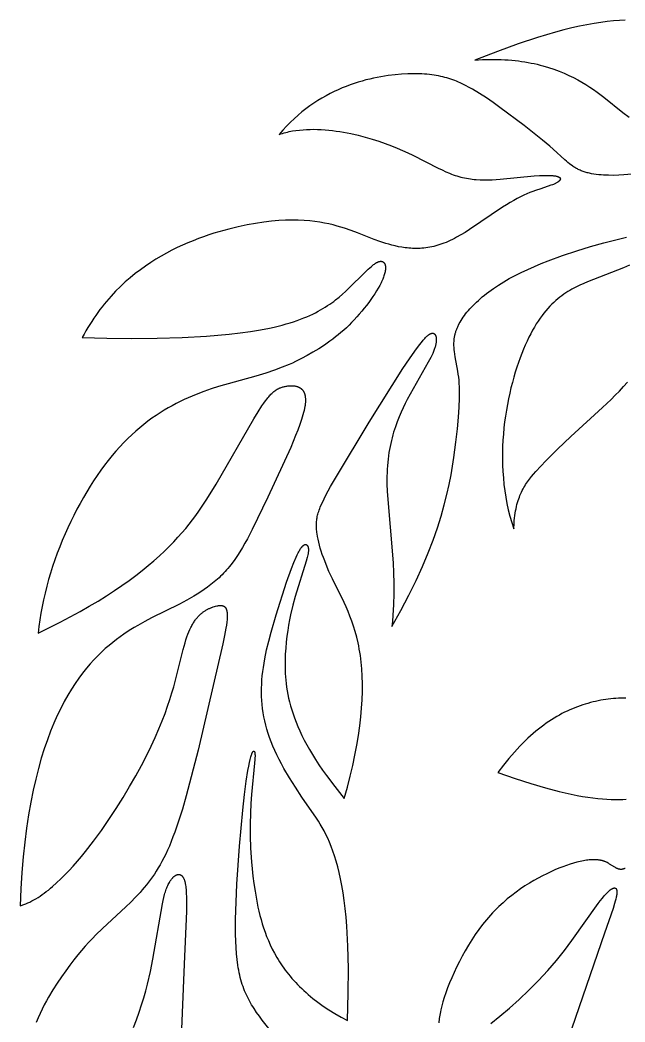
# Model space of a CAD drawing. Extents: x 187 to 350, y 154 to 228.
# Drawn here: x 187.49 to 209.45, y 190.96 to 227.38 of the extents above; entities that cross this region are included whole.
import ezdxf

# ---------------------------------------------------------------- set-up
doc = ezdxf.new("R2010")
doc.units = 0
doc.layers.get('0').update_dxf_attribs({"linetype": 'CONTINUOUS'})

msp = doc.modelspace()

# ---------------------------------------------------------------- linework, layer by layer
at = {"color": 7, "linetype": 'CONTINUOUS'}
for points in [[(209.461, 227.376), (209.255, 227.365), (209.039, 227.347), (208.814, 227.323), (208.578, 227.291), (208.332, 227.253), (208.075, 227.206), (207.807, 227.151), (207.527, 227.088), (207.235, 227.016), (206.931, 226.935), (206.283, 226.744), (205.582, 226.513), (204.823, 226.238), (204.003, 225.917), (204.288, 225.936), (204.564, 225.945), (204.832, 225.944), (204.963, 225.94), (205.091, 225.934), (205.218, 225.926), (205.343, 225.916), (205.465, 225.904), (205.586, 225.889), (205.704, 225.873), (205.821, 225.855), (205.935, 225.835), (206.048, 225.814), (206.158, 225.791), (206.267, 225.766), (206.374, 225.74), (206.478, 225.712), (206.682, 225.652), (206.877, 225.587), (207.065, 225.518), (207.246, 225.444), (207.419, 225.366), (207.584, 225.286), (207.743, 225.202), (207.894, 225.116), (208.039, 225.028), (208.179, 224.938), (208.313, 224.847), (208.442, 224.754), (208.69, 224.567), (209.378, 224.014), (209.603, 223.841)], [(210.167, 221.805), (209.411, 221.747), (209.229, 221.737), (209.045, 221.731), (208.861, 221.732), (208.77, 221.735), (208.679, 221.74), (208.59, 221.746), (208.501, 221.755), (208.414, 221.765), (208.329, 221.777), (208.245, 221.792), (208.164, 221.809), (208.124, 221.818), (208.084, 221.828), (208.046, 221.839), (208.008, 221.85), (207.97, 221.862), (207.934, 221.874), (207.898, 221.887), (207.862, 221.901), (207.828, 221.915), (207.794, 221.93), (207.762, 221.946), (207.729, 221.962), (207.698, 221.979), (207.667, 221.996), (207.636, 222.014), (207.607, 222.033), (207.577, 222.052), (207.548, 222.071), (207.492, 222.112), (207.437, 222.154), (207.383, 222.198), (207.33, 222.243), (207.278, 222.289), (206.846, 222.688), (206.725, 222.792), (206.458, 223.012), (205.79, 223.538), (204.915, 224.203), (204.672, 224.376), (204.425, 224.544), (204.174, 224.706), (203.921, 224.858), (203.795, 224.929), (203.667, 224.997), (203.539, 225.06), (203.473, 225.091), (203.407, 225.12), (203.341, 225.148), (203.273, 225.175), (203.204, 225.201), (203.134, 225.226), (203.063, 225.249), (202.991, 225.271), (202.917, 225.292), (202.842, 225.311), (202.765, 225.329), (202.686, 225.346), (202.605, 225.361), (202.523, 225.375), (202.438, 225.387), (202.352, 225.397), (202.263, 225.406), (202.171, 225.413), (202.077, 225.419), (201.981, 225.423), (201.882, 225.425), (201.78, 225.425), (201.567, 225.42), (201.342, 225.407), (201.105, 225.386), (200.855, 225.356), (200.726, 225.337), (200.595, 225.315), (200.462, 225.29), (200.326, 225.262), (200.188, 225.231), (200.049, 225.197), (199.908, 225.158), (199.766, 225.116), (199.623, 225.07), (199.478, 225.02), (199.333, 224.965), (199.187, 224.906), (199.041, 224.843), (198.894, 224.774), (198.747, 224.701), (198.6, 224.622), (198.453, 224.539), (198.306, 224.449), (198.16, 224.354), (198.015, 224.254), (197.87, 224.147), (197.727, 224.034), (197.585, 223.915), (197.444, 223.79), (197.305, 223.658), (197.167, 223.519), (197.032, 223.373), (196.898, 223.22), (196.957, 223.24), (197.016, 223.258), (197.075, 223.275), (197.136, 223.291), (197.197, 223.306), (197.258, 223.32), (197.32, 223.332), (197.382, 223.344), (197.508, 223.364), (197.636, 223.379), (197.766, 223.391), (197.896, 223.399), (198.028, 223.403), (198.161, 223.404), (198.295, 223.401), (198.429, 223.395), (198.563, 223.386), (198.698, 223.374), (198.833, 223.359), (198.968, 223.341), (199.103, 223.321), (199.237, 223.298), (199.504, 223.246), (199.767, 223.186), (200.024, 223.119), (200.275, 223.046), (200.518, 222.969), (200.751, 222.888), (200.973, 222.805), (201.184, 222.721), (201.382, 222.635), (201.571, 222.55), (201.75, 222.465), (202.675, 221.993), (202.813, 221.926), (202.949, 221.863), (203.083, 221.806), (203.151, 221.779), (203.218, 221.754), (203.285, 221.73), (203.353, 221.708), (203.421, 221.688), (203.49, 221.669), (203.559, 221.652), (203.629, 221.637), (203.699, 221.624), (203.77, 221.612), (203.841, 221.602), (203.912, 221.593), (203.984, 221.586), (204.056, 221.58), (204.201, 221.572), (204.345, 221.568), (204.49, 221.569), (204.634, 221.573), (204.777, 221.58), (204.919, 221.589), (206.158, 221.709), (206.352, 221.722), (206.525, 221.728), (206.604, 221.729), (206.678, 221.729), (206.745, 221.727), (206.808, 221.724), (206.837, 221.721), (206.864, 221.719), (206.89, 221.715), (206.915, 221.712), (206.938, 221.708), (206.96, 221.704), (206.971, 221.701), (206.98, 221.699), (206.99, 221.697), (206.999, 221.694), (207.008, 221.691), (207.017, 221.688), (207.025, 221.685), (207.032, 221.682), (207.04, 221.679), (207.047, 221.676), (207.053, 221.673), (207.056, 221.671), (207.06, 221.669), (207.062, 221.668), (207.065, 221.666), (207.068, 221.664), (207.071, 221.662), (207.073, 221.66), (207.076, 221.659), (207.078, 221.657), (207.081, 221.655), (207.083, 221.653), (207.085, 221.651), (207.087, 221.649), (207.089, 221.647), (207.091, 221.645), (207.093, 221.643), (207.094, 221.641), (207.096, 221.639), (207.097, 221.637), (207.099, 221.635), (207.1, 221.634), (207.1, 221.633), (207.101, 221.632), (207.101, 221.631), (207.102, 221.63), (207.102, 221.629), (207.103, 221.627), (207.104, 221.626), (207.104, 221.625), (207.104, 221.624), (207.105, 221.623), (207.105, 221.622), (207.106, 221.621), (207.106, 221.62), (207.106, 221.619), (207.107, 221.618), (207.107, 221.616), (207.107, 221.615), (207.108, 221.614), (207.108, 221.613), (207.108, 221.612), (207.108, 221.611), (207.108, 221.61), (207.108, 221.609), (207.109, 221.607), (207.109, 221.606), (207.109, 221.605), (207.109, 221.604), (207.109, 221.603), (207.109, 221.602), (207.109, 221.6), (207.109, 221.599), (207.109, 221.598), (207.109, 221.597), (207.108, 221.596), (207.108, 221.595), (207.108, 221.593), (207.108, 221.592), (207.108, 221.591), (207.108, 221.59), (207.107, 221.587), (207.106, 221.585), (207.106, 221.582), (207.105, 221.58), (207.104, 221.578), (207.103, 221.575), (207.102, 221.573), (207.101, 221.57), (207.1, 221.568), (207.098, 221.565), (207.097, 221.562), (207.095, 221.56), (207.094, 221.557), (207.092, 221.555), (207.09, 221.552), (207.088, 221.55), (207.086, 221.547), (207.084, 221.544), (207.082, 221.542), (207.08, 221.539), (207.075, 221.534), (207.07, 221.529), (207.065, 221.523), (207.059, 221.518), (207.053, 221.513), (207.046, 221.507), (207.039, 221.502), (207.032, 221.496), (207.025, 221.491), (207.017, 221.485), (207.008, 221.48), (206.991, 221.469), (206.972, 221.458), (206.951, 221.446), (206.929, 221.435), (206.906, 221.424), (206.882, 221.413), (206.855, 221.402), (206.828, 221.391), (206.769, 221.369), (206.395, 221.246), (206.21, 221.181), (206.11, 221.144), (206.005, 221.102), (205.896, 221.056), (205.782, 221.006), (205.664, 220.949), (205.542, 220.886), (205.415, 220.817), (205.284, 220.742), (205.149, 220.658), (205.01, 220.569), (203.81, 219.757), (203.654, 219.659), (203.499, 219.567), (203.343, 219.48), (203.266, 219.439), (203.189, 219.4), (203.112, 219.363), (203.035, 219.328), (202.959, 219.295), (202.883, 219.265), (202.808, 219.237), (202.733, 219.212), (202.659, 219.189), (202.585, 219.168), (202.511, 219.15), (202.439, 219.133), (202.366, 219.119), (202.294, 219.107), (202.223, 219.097), (202.153, 219.089), (202.083, 219.083), (202.013, 219.078), (201.944, 219.076), (201.876, 219.074), (201.808, 219.075), (201.741, 219.077), (201.675, 219.08), (201.61, 219.085), (201.545, 219.091), (201.48, 219.098), (201.417, 219.107), (201.354, 219.116), (201.231, 219.139), (201.11, 219.164), (200.993, 219.193), (200.879, 219.224), (200.768, 219.258), (200.661, 219.293), (200.556, 219.329), (200.352, 219.404), (199.737, 219.646), (199.513, 219.729), (199.27, 219.81), (199.139, 219.85), (199.003, 219.889), (198.858, 219.927), (198.706, 219.964), (198.545, 219.998), (198.376, 220.029), (198.196, 220.056), (198.006, 220.078), (197.805, 220.095), (197.593, 220.105), (197.368, 220.108), (197.131, 220.103), (196.881, 220.089), (196.616, 220.066), (196.337, 220.032), (196.043, 219.987), (195.733, 219.93), (195.407, 219.861), (195.065, 219.777), (194.708, 219.679), (194.526, 219.624), (194.34, 219.564), (194.153, 219.5), (193.964, 219.431), (193.773, 219.357), (193.581, 219.277), (193.388, 219.193), (193.195, 219.103), (193.001, 219.007), (192.808, 218.905), (192.615, 218.798), (192.424, 218.684), (192.233, 218.563), (192.044, 218.436), (191.857, 218.301), (191.672, 218.16), (191.49, 218.011), (191.31, 217.855), (191.134, 217.691), (190.961, 217.519), (190.793, 217.339), (190.71, 217.246), (190.628, 217.151), (190.548, 217.054), (190.468, 216.955), (190.39, 216.853), (190.313, 216.749), (190.238, 216.643), (190.164, 216.535), (190.091, 216.424), (190.02, 216.312), (189.95, 216.197), (189.882, 216.079), (189.815, 215.959), (189.75, 215.837), (190.641, 215.812), (191.554, 215.803), (192.471, 215.812), (193.377, 215.84), (194.255, 215.889), (195.088, 215.961), (195.482, 216.006), (195.859, 216.057), (196.216, 216.115), (196.552, 216.18), (196.711, 216.215), (196.865, 216.251), (197.013, 216.289), (197.155, 216.329), (197.292, 216.37), (197.424, 216.413), (197.551, 216.457), (197.673, 216.501), (197.79, 216.547), (197.903, 216.594), (198.011, 216.642), (198.115, 216.691), (198.214, 216.74), (198.31, 216.79), (198.402, 216.841), (198.49, 216.892), (198.574, 216.944), (198.655, 216.995), (198.733, 217.047), (198.808, 217.1), (198.88, 217.152), (198.948, 217.204), (199.078, 217.308), (199.198, 217.411), (199.31, 217.512), (200.135, 218.318), (200.195, 218.373), (200.251, 218.422), (200.304, 218.466), (200.33, 218.486), (200.355, 218.505), (200.379, 218.522), (200.402, 218.537), (200.414, 218.544), (200.425, 218.551), (200.436, 218.558), (200.447, 218.564), (200.458, 218.569), (200.468, 218.575), (200.479, 218.579), (200.489, 218.584), (200.499, 218.588), (200.51, 218.592), (200.519, 218.595), (200.529, 218.598), (200.534, 218.599), (200.539, 218.6), (200.544, 218.602), (200.548, 218.602), (200.553, 218.603), (200.558, 218.604), (200.562, 218.605), (200.567, 218.605), (200.571, 218.606), (200.576, 218.606), (200.58, 218.607), (200.585, 218.607), (200.589, 218.607), (200.593, 218.607), (200.598, 218.607), (200.602, 218.606), (200.606, 218.606), (200.61, 218.606), (200.615, 218.605), (200.619, 218.605), (200.623, 218.604), (200.627, 218.603), (200.631, 218.602), (200.634, 218.601), (200.638, 218.6), (200.642, 218.599), (200.646, 218.597), (200.65, 218.596), (200.653, 218.595), (200.657, 218.593), (200.66, 218.591), (200.664, 218.589), (200.667, 218.588), (200.671, 218.586), (200.674, 218.584), (200.677, 218.581), (200.681, 218.579), (200.684, 218.577), (200.687, 218.574), (200.69, 218.572), (200.693, 218.569), (200.696, 218.566), (200.699, 218.564), (200.702, 218.561), (200.704, 218.558), (200.707, 218.555), (200.71, 218.551), (200.712, 218.548), (200.715, 218.545), (200.717, 218.541), (200.72, 218.537), (200.722, 218.534), (200.725, 218.53), (200.727, 218.526), (200.729, 218.522), (200.731, 218.518), (200.733, 218.514), (200.735, 218.51), (200.737, 218.505), (200.739, 218.501), (200.74, 218.497), (200.742, 218.492), (200.744, 218.487), (200.745, 218.482), (200.747, 218.478), (200.748, 218.473), (200.751, 218.462), (200.753, 218.452), (200.755, 218.441), (200.757, 218.43), (200.758, 218.418), (200.76, 218.406), (200.76, 218.394), (200.761, 218.381), (200.761, 218.368), (200.761, 218.355), (200.761, 218.341), (200.76, 218.327), (200.759, 218.312), (200.757, 218.298), (200.755, 218.282), (200.753, 218.267), (200.751, 218.251), (200.748, 218.235), (200.745, 218.219), (200.737, 218.185), (200.728, 218.149), (200.717, 218.113), (200.705, 218.075), (200.691, 218.036), (200.675, 217.995), (200.658, 217.953), (200.639, 217.91), (200.619, 217.866), (200.597, 217.821), (200.548, 217.728), (200.494, 217.631), (200.434, 217.531), (200.37, 217.429), (200.301, 217.324), (200.227, 217.218), (200.15, 217.112), (200.069, 217.005), (199.985, 216.898), (199.898, 216.791), (199.809, 216.686), (199.718, 216.583), (199.625, 216.481), (199.53, 216.383), (199.435, 216.288), (199.339, 216.195), (199.241, 216.106), (199.143, 216.02), (199.044, 215.937), (198.945, 215.856), (198.844, 215.778), (198.743, 215.703), (198.641, 215.63), (198.539, 215.56), (198.334, 215.425), (198.127, 215.299), (197.918, 215.181), (197.708, 215.069), (197.491, 214.962), (197.377, 214.91), (197.259, 214.858), (197.007, 214.755), (196.726, 214.652), (196.412, 214.546), (196.057, 214.437), (194.698, 214.051), (194.433, 213.966), (194.161, 213.871), (193.882, 213.765), (193.74, 213.707), (193.598, 213.646), (193.453, 213.58), (193.308, 213.511), (193.163, 213.438), (193.016, 213.36), (192.869, 213.278), (192.721, 213.192), (192.574, 213.1), (192.426, 213.003), (192.278, 212.901), (192.13, 212.793), (191.983, 212.68), (191.836, 212.56), (191.689, 212.435), (191.544, 212.303), (191.399, 212.164), (191.256, 212.019), (191.113, 211.867), (190.972, 211.708), (190.832, 211.543), (190.694, 211.372), (190.558, 211.194), (190.424, 211.011), (190.291, 210.823), (190.162, 210.629), (190.034, 210.431), (189.909, 210.228), (189.787, 210.02), (189.668, 209.808), (189.552, 209.593), (189.439, 209.373), (189.33, 209.151), (189.224, 208.925), (189.122, 208.696), (189.024, 208.465), (188.93, 208.231), (188.84, 207.996), (188.754, 207.758), (188.673, 207.519), (188.597, 207.278), (188.525, 207.037), (188.458, 206.794), (188.397, 206.551), (188.341, 206.307), (188.29, 206.064), (188.245, 205.821), (188.206, 205.578), (188.172, 205.335), (188.145, 205.094), (188.942, 205.489), (189.667, 205.878), (190.003, 206.07), (190.323, 206.26), (190.627, 206.449), (190.916, 206.637), (191.189, 206.822), (191.449, 207.006), (191.694, 207.189), (191.926, 207.369), (192.146, 207.547), (192.353, 207.724), (192.548, 207.898), (192.733, 208.07), (192.906, 208.241), (193.07, 208.409), (193.224, 208.575), (193.369, 208.738), (193.506, 208.9), (193.635, 209.059), (193.756, 209.216), (193.871, 209.37), (193.979, 209.522), (194.081, 209.671), (194.271, 209.961), (194.605, 210.51), (195.981, 212.885), (196.135, 213.139), (196.274, 213.355), (196.339, 213.449), (196.401, 213.535), (196.46, 213.613), (196.489, 213.649), (196.518, 213.683), (196.546, 213.715), (196.574, 213.746), (196.601, 213.774), (196.628, 213.801), (196.655, 213.827), (196.682, 213.851), (196.709, 213.873), (196.735, 213.894), (196.761, 213.913), (196.788, 213.931), (196.801, 213.94), (196.814, 213.948), (196.827, 213.956), (196.841, 213.964), (196.854, 213.971), (196.867, 213.978), (196.881, 213.985), (196.894, 213.991), (196.907, 213.997), (196.921, 214.003), (196.934, 214.009), (196.948, 214.014), (196.976, 214.024), (197.003, 214.034), (197.032, 214.042), (197.06, 214.049), (197.089, 214.056), (197.119, 214.062), (197.149, 214.067), (197.18, 214.072), (197.211, 214.076), (197.243, 214.079), (197.276, 214.082), (197.308, 214.083), (197.341, 214.084), (197.357, 214.084), (197.374, 214.084), (197.39, 214.083), (197.406, 214.082), (197.423, 214.081), (197.439, 214.079), (197.455, 214.077), (197.471, 214.075), (197.487, 214.072), (197.503, 214.069), (197.518, 214.065), (197.534, 214.061), (197.549, 214.057), (197.564, 214.052), (197.579, 214.047), (197.594, 214.041), (197.601, 214.038), (197.608, 214.035), (197.615, 214.031), (197.622, 214.028), (197.629, 214.024), (197.636, 214.021), (197.643, 214.017), (197.65, 214.013), (197.656, 214.009), (197.663, 214.005), (197.67, 214), (197.676, 213.996), (197.683, 213.991), (197.689, 213.986), (197.695, 213.981), (197.701, 213.976), (197.707, 213.971), (197.713, 213.965), (197.719, 213.96), (197.725, 213.954), (197.73, 213.948), (197.736, 213.942), (197.741, 213.936), (197.747, 213.929), (197.752, 213.923), (197.757, 213.916), (197.762, 213.909), (197.767, 213.902), (197.772, 213.895), (197.776, 213.888), (197.781, 213.88), (197.785, 213.872), (197.79, 213.865), (197.794, 213.857), (197.798, 213.848), (197.802, 213.84), (197.806, 213.831), (197.809, 213.822), (197.813, 213.813), (197.816, 213.804), (197.819, 213.795), (197.823, 213.785), (197.826, 213.776), (197.828, 213.766), (197.831, 213.756), (197.834, 213.745), (197.836, 213.735), (197.838, 213.724), (197.842, 213.702), (197.846, 213.679), (197.848, 213.655), (197.851, 213.63), (197.852, 213.605), (197.853, 213.579), (197.853, 213.551), (197.852, 213.523), (197.851, 213.494), (197.849, 213.464), (197.846, 213.433), (197.842, 213.401), (197.838, 213.368), (197.832, 213.334), (197.819, 213.264), (197.803, 213.189), (197.784, 213.111), (197.762, 213.029), (197.737, 212.944), (197.709, 212.856), (197.647, 212.671), (197.575, 212.475), (197.495, 212.271), (197.316, 211.841), (196.484, 210.039), (195.921, 208.864), (195.743, 208.522), (195.654, 208.36), (195.565, 208.203), (195.474, 208.053), (195.382, 207.909), (195.287, 207.77), (195.191, 207.637), (195.141, 207.573), (195.091, 207.51), (195.04, 207.448), (194.988, 207.388), (194.935, 207.329), (194.881, 207.272), (194.827, 207.216), (194.771, 207.161), (194.715, 207.107), (194.658, 207.055), (194.541, 206.954), (194.422, 206.858), (194.301, 206.765), (194.177, 206.677), (194.052, 206.593), (193.926, 206.511), (193.798, 206.434), (193.54, 206.286), (193.282, 206.149), (192.267, 205.645), (192.017, 205.514), (191.765, 205.373), (191.638, 205.299), (191.511, 205.22), (191.382, 205.138), (191.253, 205.05), (191.122, 204.958), (190.99, 204.86), (190.856, 204.757), (190.721, 204.646), (190.585, 204.529), (190.448, 204.404), (190.311, 204.27), (190.174, 204.128), (190.036, 203.976), (189.899, 203.815), (189.762, 203.643), (189.626, 203.46), (189.491, 203.265), (189.357, 203.058), (189.225, 202.838), (189.095, 202.605), (188.967, 202.358), (188.841, 202.097), (188.718, 201.821), (188.597, 201.528), (188.481, 201.219), (188.368, 200.891), (188.259, 200.545), (188.156, 200.178), (188.058, 199.79), (187.965, 199.38), (187.879, 198.947), (187.8, 198.49), (187.727, 198.007), (187.662, 197.498), (187.606, 196.963), (187.558, 196.399), (187.519, 195.805), (187.489, 195.182), (187.524, 195.192), (187.56, 195.203), (187.595, 195.215), (187.631, 195.228), (187.667, 195.242), (187.703, 195.256), (187.775, 195.287), (187.848, 195.321), (187.921, 195.359), (187.994, 195.399), (188.068, 195.442), (188.142, 195.488), (188.217, 195.536), (188.291, 195.588), (188.366, 195.642), (188.441, 195.698), (188.516, 195.757), (188.591, 195.818), (188.667, 195.882), (188.818, 196.016), (188.969, 196.158), (189.12, 196.308), (189.271, 196.465), (189.422, 196.629), (189.571, 196.8), (189.72, 196.976), (189.868, 197.157), (190.159, 197.531), (190.442, 197.92), (190.717, 198.317), (190.981, 198.719), (191.232, 199.12), (191.469, 199.518), (191.691, 199.906), (191.895, 200.281), (192.08, 200.639), (192.246, 200.979), (192.396, 201.302), (192.53, 201.609), (192.65, 201.901), (192.756, 202.177), (192.849, 202.438), (192.932, 202.685), (193.005, 202.919), (193.069, 203.139), (193.409, 204.497), (193.48, 204.742), (193.515, 204.852), (193.551, 204.955), (193.586, 205.052), (193.622, 205.141), (193.658, 205.224), (193.694, 205.302), (193.713, 205.338), (193.731, 205.373), (193.75, 205.407), (193.769, 205.44), (193.788, 205.471), (193.807, 205.502), (193.827, 205.531), (193.846, 205.559), (193.866, 205.586), (193.886, 205.612), (193.906, 205.637), (193.927, 205.662), (193.948, 205.685), (193.969, 205.708), (193.99, 205.73), (194.011, 205.751), (194.033, 205.771), (194.055, 205.791), (194.077, 205.81), (194.099, 205.828), (194.121, 205.846), (194.143, 205.862), (194.166, 205.878), (194.188, 205.894), (194.211, 205.908), (194.234, 205.922), (194.256, 205.936), (194.279, 205.949), (194.302, 205.961), (194.324, 205.972), (194.347, 205.983), (194.37, 205.994), (194.392, 206.004), (194.415, 206.013), (194.437, 206.022), (194.459, 206.03), (194.482, 206.038), (194.503, 206.045), (194.547, 206.059), (194.59, 206.07), (194.631, 206.08), (194.652, 206.084), (194.672, 206.088), (194.692, 206.092), (194.712, 206.094), (194.731, 206.097), (194.74, 206.097), (194.75, 206.098), (194.759, 206.098), (194.768, 206.099), (194.777, 206.099), (194.786, 206.099), (194.795, 206.098), (194.803, 206.097), (194.812, 206.097), (194.82, 206.095), (194.829, 206.094), (194.833, 206.093), (194.837, 206.092), (194.841, 206.091), (194.845, 206.09), (194.849, 206.089), (194.853, 206.088), (194.856, 206.087), (194.86, 206.086), (194.864, 206.084), (194.868, 206.083), (194.872, 206.081), (194.875, 206.08), (194.879, 206.078), (194.883, 206.076), (194.886, 206.074), (194.89, 206.072), (194.893, 206.07), (194.897, 206.068), (194.9, 206.066), (194.903, 206.064), (194.907, 206.062), (194.91, 206.059), (194.913, 206.057), (194.916, 206.054), (194.919, 206.051), (194.923, 206.049), (194.926, 206.046), (194.929, 206.043), (194.932, 206.04), (194.934, 206.036), (194.937, 206.033), (194.94, 206.03), (194.943, 206.026), (194.946, 206.023), (194.948, 206.019), (194.951, 206.015), (194.954, 206.011), (194.956, 206.008), (194.959, 206.003), (194.961, 205.999), (194.963, 205.995), (194.966, 205.991), (194.968, 205.986), (194.97, 205.981), (194.972, 205.977), (194.974, 205.972), (194.978, 205.962), (194.982, 205.951), (194.986, 205.94), (194.989, 205.929), (194.992, 205.917), (194.995, 205.905), (194.998, 205.892), (195.001, 205.878), (195.003, 205.865), (195.005, 205.85), (195.006, 205.835), (195.008, 205.82), (195.009, 205.803), (195.01, 205.787), (195.011, 205.752), (195.011, 205.715), (195.01, 205.675), (195.008, 205.633), (195.005, 205.588), (194.995, 205.492), (194.98, 205.385), (194.962, 205.269), (194.914, 205.005), (194.85, 204.701), (193.951, 200.843), (193.524, 199.182), (193.384, 198.693), (193.246, 198.254), (193.111, 197.863), (193.043, 197.684), (192.977, 197.514), (192.91, 197.354), (192.843, 197.203), (192.777, 197.06), (192.71, 196.924), (192.642, 196.796), (192.575, 196.674), (192.506, 196.557), (192.437, 196.445), (192.367, 196.338), (192.297, 196.235), (192.225, 196.134), (192.152, 196.037), (192.077, 195.942), (192.002, 195.85), (191.924, 195.758), (191.845, 195.669), (191.681, 195.493), (191.509, 195.318), (191.327, 195.142), (190.485, 194.364), (190.243, 194.128), (190.117, 193.999), (189.988, 193.862), (189.856, 193.717), (189.721, 193.561), (189.582, 193.395), (189.44, 193.217), (189.295, 193.027), (189.147, 192.824), (188.996, 192.607), (188.841, 192.376), (188.684, 192.128), (188.526, 191.863), (188.448, 191.724), (188.37, 191.579), (188.294, 191.428), (188.219, 191.273), (188.145, 191.111), (188.074, 190.943)], [(197.019, 190.104), (196.286, 191.03), (196.18, 191.171), (196.08, 191.31), (195.986, 191.448), (195.941, 191.518), (195.898, 191.587), (195.857, 191.657), (195.817, 191.728), (195.779, 191.799), (195.743, 191.871), (195.709, 191.944), (195.676, 192.018), (195.644, 192.093), (195.614, 192.17), (195.586, 192.247), (195.559, 192.327), (195.534, 192.407), (195.51, 192.49), (195.488, 192.575), (195.467, 192.661), (195.447, 192.75), (195.429, 192.84), (195.413, 192.934), (195.397, 193.029), (195.371, 193.229), (195.349, 193.44), (195.333, 193.663), (195.322, 193.899), (195.315, 194.15), (195.315, 194.7), (195.332, 195.313), (195.363, 195.974), (195.457, 197.352), (195.579, 198.656), (195.643, 199.227), (195.706, 199.713), (195.766, 200.099), (195.794, 200.256), (195.821, 200.39), (195.847, 200.502), (195.86, 200.551), (195.872, 200.595), (195.883, 200.634), (195.895, 200.669), (195.906, 200.699), (195.911, 200.713), (195.916, 200.726), (195.921, 200.737), (195.926, 200.748), (195.931, 200.758), (195.933, 200.762), (195.936, 200.766), (195.938, 200.77), (195.94, 200.774), (195.943, 200.778), (195.945, 200.781), (195.947, 200.784), (195.949, 200.787), (195.952, 200.79), (195.953, 200.791), (195.954, 200.792), (195.955, 200.793), (195.956, 200.794), (195.957, 200.795), (195.958, 200.796), (195.959, 200.797), (195.96, 200.798), (195.961, 200.799), (195.962, 200.8), (195.963, 200.8), (195.964, 200.801), (195.965, 200.802), (195.966, 200.802), (195.967, 200.803), (195.968, 200.803), (195.969, 200.804), (195.97, 200.804), (195.971, 200.805), (195.972, 200.805), (195.973, 200.805), (195.973, 200.805), (195.974, 200.805), (195.975, 200.806), (195.976, 200.806), (195.977, 200.806), (195.978, 200.806), (195.979, 200.806), (195.98, 200.805), (195.981, 200.805), (195.981, 200.805), (195.982, 200.805), (195.983, 200.805), (195.984, 200.804), (195.985, 200.804), (195.985, 200.803), (195.986, 200.803), (195.987, 200.802), (195.988, 200.802), (195.989, 200.801), (195.989, 200.801), (195.99, 200.8), (195.991, 200.799), (195.992, 200.799), (195.992, 200.798), (195.993, 200.797), (195.994, 200.796), (195.994, 200.795), (195.995, 200.794), (195.996, 200.793), (195.996, 200.792), (195.997, 200.791), (195.998, 200.79), (195.998, 200.789), (195.999, 200.788), (196, 200.787), (196.001, 200.784), (196.002, 200.781), (196.003, 200.779), (196.005, 200.776), (196.006, 200.773), (196.007, 200.77), (196.008, 200.766), (196.009, 200.763), (196.01, 200.759), (196.011, 200.752), (196.013, 200.744), (196.015, 200.735), (196.016, 200.727), (196.017, 200.717), (196.018, 200.708), (196.019, 200.698), (196.02, 200.688), (196.021, 200.666), (196.022, 200.643), (196.022, 200.618), (196.02, 200.564), (196.016, 200.504), (196.004, 200.364), (195.891, 199.226), (195.869, 198.902), (195.852, 198.544), (195.842, 198.153), (195.844, 197.729), (195.86, 197.272), (195.893, 196.783), (195.917, 196.527), (195.946, 196.263), (195.981, 195.991), (196.023, 195.712), (196.071, 195.425), (196.129, 195.132), (196.162, 194.983), (196.199, 194.833), (196.239, 194.682), (196.283, 194.53), (196.331, 194.378), (196.384, 194.225), (196.442, 194.071), (196.505, 193.917), (196.573, 193.763), (196.648, 193.609), (196.729, 193.456), (196.816, 193.302), (196.863, 193.226), (196.911, 193.149), (196.961, 193.073), (197.013, 192.997), (197.066, 192.921), (197.122, 192.845), (197.179, 192.77), (197.239, 192.695), (197.301, 192.62), (197.364, 192.545), (197.43, 192.471), (197.498, 192.397), (197.569, 192.323), (197.641, 192.249), (197.716, 192.177), (197.793, 192.104), (197.873, 192.032), (197.955, 191.96), (198.039, 191.889), (198.126, 191.818), (198.308, 191.678), (198.5, 191.54), (198.704, 191.404), (198.918, 191.271), (199.144, 191.14), (199.381, 191.012), (199.409, 192.009), (199.412, 192.909), (199.393, 193.717), (199.353, 194.44), (199.326, 194.771), (199.294, 195.084), (199.259, 195.378), (199.219, 195.655), (199.176, 195.915), (199.129, 196.16), (199.079, 196.389), (199.027, 196.604), (198.971, 196.806), (198.913, 196.995), (198.853, 197.173), (198.791, 197.339), (198.727, 197.495), (198.662, 197.641), (198.595, 197.779), (198.527, 197.909), (198.459, 198.031), (198.39, 198.148), (198.321, 198.259), (198.252, 198.365), (197.723, 199.129), (197.487, 199.489), (197.27, 199.837), (197.073, 200.176), (196.983, 200.342), (196.897, 200.506), (196.817, 200.667), (196.742, 200.827), (196.673, 200.985), (196.609, 201.141), (196.551, 201.296), (196.498, 201.449), (196.45, 201.601), (196.409, 201.752), (196.372, 201.902), (196.341, 202.051), (196.315, 202.2), (196.294, 202.348), (196.277, 202.496), (196.266, 202.644), (196.259, 202.792), (196.256, 202.94), (196.258, 203.089), (196.263, 203.239), (196.273, 203.39), (196.287, 203.541), (196.305, 203.695), (196.326, 203.849), (196.351, 204.005), (196.379, 204.163), (196.444, 204.481), (196.519, 204.802), (196.602, 205.123), (196.786, 205.758), (197.17, 206.942), (197.35, 207.445), (197.435, 207.663), (197.516, 207.854), (197.554, 207.938), (197.592, 208.014), (197.61, 208.049), (197.628, 208.082), (197.645, 208.112), (197.662, 208.14), (197.679, 208.166), (197.695, 208.19), (197.703, 208.201), (197.711, 208.211), (197.719, 208.221), (197.727, 208.23), (197.734, 208.239), (197.742, 208.247), (197.749, 208.255), (197.756, 208.262), (197.764, 208.269), (197.771, 208.275), (197.778, 208.281), (197.781, 208.283), (197.785, 208.286), (197.788, 208.288), (197.791, 208.291), (197.795, 208.293), (197.798, 208.295), (197.801, 208.297), (197.804, 208.299), (197.808, 208.301), (197.811, 208.302), (197.814, 208.304), (197.817, 208.305), (197.82, 208.307), (197.823, 208.308), (197.826, 208.309), (197.829, 208.31), (197.832, 208.311), (197.835, 208.312), (197.838, 208.312), (197.841, 208.313), (197.844, 208.313), (197.847, 208.314), (197.85, 208.314), (197.852, 208.314), (197.854, 208.314), (197.855, 208.314), (197.857, 208.314), (197.858, 208.314), (197.859, 208.314), (197.861, 208.314), (197.862, 208.314), (197.863, 208.314), (197.865, 208.314), (197.866, 208.314), (197.867, 208.314), (197.868, 208.313), (197.87, 208.313), (197.871, 208.313), (197.872, 208.313), (197.874, 208.312), (197.875, 208.312), (197.876, 208.312), (197.877, 208.311), (197.878, 208.311), (197.88, 208.31), (197.881, 208.31), (197.882, 208.309), (197.883, 208.309), (197.884, 208.309), (197.886, 208.308), (197.887, 208.307), (197.888, 208.307), (197.889, 208.306), (197.89, 208.306), (197.893, 208.304), (197.895, 208.303), (197.897, 208.302), (197.899, 208.3), (197.901, 208.298), (197.903, 208.297), (197.905, 208.295), (197.907, 208.293), (197.909, 208.291), (197.911, 208.289), (197.913, 208.287), (197.915, 208.285), (197.917, 208.283), (197.919, 208.28), (197.921, 208.278), (197.922, 208.275), (197.924, 208.273), (197.926, 208.27), (197.927, 208.268), (197.929, 208.265), (197.93, 208.262), (197.932, 208.259), (197.934, 208.256), (197.935, 208.253), (197.936, 208.25), (197.939, 208.244), (197.942, 208.237), (197.944, 208.231), (197.946, 208.224), (197.948, 208.216), (197.95, 208.209), (197.952, 208.201), (197.954, 208.193), (197.955, 208.185), (197.957, 208.177), (197.958, 208.169), (197.959, 208.16), (197.96, 208.151), (197.96, 208.142), (197.961, 208.133), (197.961, 208.124), (197.962, 208.115), (197.961, 208.095), (197.961, 208.076), (197.959, 208.055), (197.957, 208.034), (197.954, 208.013), (197.951, 207.99), (197.947, 207.967), (197.942, 207.943), (197.931, 207.892), (197.917, 207.837), (197.882, 207.713), (197.48, 206.429), (197.394, 206.108), (197.313, 205.758), (197.275, 205.573), (197.24, 205.382), (197.208, 205.184), (197.179, 204.979), (197.155, 204.769), (197.136, 204.552), (197.122, 204.33), (197.114, 204.103), (197.112, 203.87), (197.115, 203.751), (197.119, 203.63), (197.127, 203.508), (197.137, 203.384), (197.15, 203.257), (197.167, 203.129), (197.187, 202.998), (197.212, 202.865), (197.24, 202.729), (197.273, 202.591), (197.311, 202.45), (197.353, 202.306), (197.401, 202.159), (197.454, 202.009), (197.513, 201.856), (197.578, 201.699), (197.649, 201.539), (197.727, 201.375), (197.812, 201.208), (197.903, 201.036), (198.002, 200.861), (198.108, 200.682), (198.222, 200.498), (198.344, 200.31), (198.474, 200.118), (198.613, 199.921), (198.918, 199.514), (199.259, 199.087), (199.374, 199.498), (199.476, 199.897), (199.568, 200.285), (199.648, 200.661), (199.717, 201.025), (199.775, 201.377), (199.824, 201.718), (199.862, 202.048), (199.891, 202.366), (199.91, 202.673), (199.92, 202.969), (199.922, 203.254), (199.915, 203.528), (199.9, 203.791), (199.877, 204.043), (199.863, 204.165), (199.847, 204.285), (199.829, 204.401), (199.809, 204.516), (199.788, 204.627), (199.765, 204.737), (199.715, 204.948), (199.659, 205.151), (199.599, 205.345), (199.536, 205.531), (199.469, 205.71), (199.399, 205.882), (199.327, 206.047), (199.255, 206.207), (198.83, 207.071), (198.708, 207.336), (198.6, 207.591), (198.551, 207.715), (198.506, 207.836), (198.464, 207.955), (198.427, 208.071), (198.392, 208.185), (198.362, 208.295), (198.335, 208.403), (198.312, 208.508), (198.292, 208.609), (198.277, 208.708), (198.27, 208.756), (198.265, 208.803), (198.26, 208.849), (198.256, 208.895), (198.254, 208.939), (198.252, 208.983), (198.252, 209.027), (198.252, 209.07), (198.254, 209.113), (198.257, 209.156), (198.262, 209.199), (198.268, 209.242), (198.275, 209.286), (198.283, 209.33), (198.294, 209.376), (198.306, 209.422), (198.319, 209.469), (198.335, 209.517), (198.352, 209.567), (198.371, 209.619), (198.392, 209.672), (198.415, 209.727), (198.466, 209.843), (198.527, 209.969), (198.597, 210.106), (198.766, 210.418), (198.977, 210.788), (200.164, 212.765), (201.394, 214.709), (201.629, 215.061), (201.827, 215.345), (201.992, 215.568), (202.063, 215.659), (202.128, 215.737), (202.158, 215.772), (202.186, 215.803), (202.213, 215.832), (202.239, 215.858), (202.263, 215.882), (202.286, 215.902), (202.297, 215.912), (202.308, 215.921), (202.319, 215.929), (202.329, 215.937), (202.339, 215.944), (202.348, 215.951), (202.358, 215.957), (202.367, 215.963), (202.376, 215.968), (202.385, 215.973), (202.389, 215.975), (202.393, 215.977), (202.398, 215.979), (202.402, 215.98), (202.406, 215.982), (202.41, 215.984), (202.414, 215.985), (202.418, 215.986), (202.422, 215.988), (202.426, 215.989), (202.429, 215.99), (202.433, 215.991), (202.437, 215.991), (202.441, 215.992), (202.444, 215.993), (202.448, 215.993), (202.451, 215.994), (202.455, 215.994), (202.458, 215.994), (202.462, 215.994), (202.465, 215.994), (202.469, 215.994), (202.472, 215.994), (202.475, 215.994), (202.478, 215.994), (202.482, 215.993), (202.485, 215.993), (202.488, 215.992), (202.491, 215.991), (202.494, 215.991), (202.497, 215.99), (202.5, 215.989), (202.503, 215.988), (202.506, 215.987), (202.509, 215.986), (202.512, 215.984), (202.515, 215.983), (202.518, 215.982), (202.52, 215.98), (202.523, 215.978), (202.526, 215.977), (202.528, 215.975), (202.531, 215.973), (202.533, 215.971), (202.536, 215.969), (202.538, 215.967), (202.541, 215.965), (202.543, 215.963), (202.545, 215.96), (202.548, 215.958), (202.55, 215.955), (202.552, 215.953), (202.554, 215.95), (202.556, 215.947), (202.558, 215.945), (202.561, 215.942), (202.562, 215.939), (202.564, 215.936), (202.566, 215.933), (202.568, 215.93), (202.57, 215.926), (202.572, 215.923), (202.574, 215.92), (202.575, 215.916), (202.577, 215.913), (202.578, 215.909), (202.581, 215.901), (202.584, 215.894), (202.587, 215.886), (202.589, 215.877), (202.592, 215.869), (202.594, 215.86), (202.596, 215.851), (202.597, 215.841), (202.599, 215.832), (202.6, 215.822), (202.601, 215.811), (202.602, 215.801), (202.603, 215.79), (202.603, 215.779), (202.603, 215.768), (202.603, 215.756), (202.603, 215.745), (202.602, 215.721), (202.6, 215.696), (202.597, 215.67), (202.594, 215.643), (202.589, 215.615), (202.584, 215.586), (202.577, 215.557), (202.57, 215.527), (202.561, 215.496), (202.552, 215.464), (202.541, 215.432), (202.53, 215.399), (202.517, 215.365), (202.503, 215.33), (202.473, 215.259), (202.439, 215.185), (202.401, 215.108), (202.315, 214.943), (201.552, 213.584), (201.476, 213.435), (201.4, 213.281), (201.326, 213.119), (201.253, 212.95), (201.184, 212.774), (201.117, 212.59), (201.086, 212.495), (201.055, 212.397), (201.026, 212.298), (200.999, 212.196), (200.973, 212.092), (200.948, 211.986), (200.925, 211.878), (200.904, 211.767), (200.885, 211.654), (200.868, 211.539), (200.853, 211.421), (200.84, 211.301), (200.829, 211.178), (200.821, 211.052), (200.815, 210.924), (200.812, 210.793), (200.811, 210.66), (200.813, 210.523), (200.823, 210.243), (201.033, 207.646), (201.05, 207.28), (201.059, 206.906), (201.059, 206.524), (201.048, 206.133), (201.025, 205.735), (201.008, 205.533), (200.987, 205.329), (201.314, 205.912), (201.608, 206.471), (201.87, 207.006), (202.103, 207.519), (202.308, 208.009), (202.488, 208.477), (202.644, 208.923), (202.779, 209.348), (202.894, 209.752), (202.991, 210.135), (203.073, 210.499), (203.141, 210.842), (203.197, 211.167), (203.244, 211.472), (203.315, 212.028), (203.369, 212.515), (203.408, 212.938), (203.434, 213.308), (203.447, 213.631), (203.449, 213.777), (203.448, 213.915), (203.444, 214.045), (203.438, 214.169), (203.429, 214.287), (203.417, 214.4), (203.403, 214.51), (203.387, 214.617), (203.292, 215.132), (203.276, 215.233), (203.262, 215.334), (203.257, 215.385), (203.253, 215.436), (203.249, 215.486), (203.247, 215.537), (203.247, 215.588), (203.247, 215.64), (203.25, 215.691), (203.254, 215.743), (203.259, 215.795), (203.267, 215.848), (203.271, 215.874), (203.277, 215.901), (203.282, 215.927), (203.288, 215.954), (203.295, 215.981), (203.302, 216.008), (203.31, 216.035), (203.318, 216.062), (203.327, 216.09), (203.336, 216.117), (203.347, 216.145), (203.357, 216.172), (203.369, 216.2), (203.381, 216.228), (203.394, 216.257), (203.407, 216.285), (203.436, 216.342), (203.468, 216.4), (203.503, 216.458), (203.54, 216.517), (203.58, 216.576), (203.623, 216.636), (203.669, 216.697), (203.717, 216.757), (203.768, 216.818), (203.822, 216.879), (203.879, 216.94), (203.938, 217.002), (204, 217.064), (204.065, 217.125), (204.133, 217.187), (204.203, 217.249), (204.276, 217.311), (204.352, 217.372), (204.43, 217.434), (204.511, 217.495), (204.681, 217.618), (204.862, 217.739), (205.053, 217.858), (205.255, 217.976), (205.467, 218.092), (205.69, 218.205), (205.924, 218.315), (206.165, 218.422), (206.414, 218.526), (206.668, 218.626), (207.186, 218.815), (207.704, 218.988), (208.21, 219.143), (208.688, 219.278), (209.127, 219.391), (209.512, 219.482)], [(209.626, 218.467), (209.405, 218.374), (208.101, 217.864), (207.958, 217.803), (207.814, 217.738), (207.669, 217.668), (207.597, 217.63), (207.524, 217.59), (207.451, 217.548), (207.378, 217.504), (207.306, 217.458), (207.233, 217.408), (207.16, 217.356), (207.087, 217.301), (207.015, 217.242), (206.943, 217.18), (206.87, 217.115), (206.799, 217.045), (206.727, 216.972), (206.656, 216.894), (206.585, 216.812), (206.514, 216.725), (206.444, 216.634), (206.374, 216.537), (206.305, 216.436), (206.236, 216.329), (206.168, 216.217), (206.101, 216.099), (206.034, 215.975), (205.968, 215.844), (205.902, 215.708), (205.837, 215.565), (205.773, 215.416), (205.71, 215.26), (205.649, 215.098), (205.588, 214.93), (205.53, 214.757), (205.473, 214.578), (205.419, 214.394), (205.366, 214.205), (205.317, 214.012), (205.27, 213.814), (205.226, 213.612), (205.186, 213.406), (205.149, 213.197), (205.116, 212.984), (205.086, 212.769), (205.061, 212.55), (205.041, 212.329), (205.025, 212.106), (205.013, 211.88), (205.007, 211.653), (205.007, 211.424), (205.011, 211.194), (205.022, 210.963), (205.039, 210.732), (205.061, 210.499), (205.091, 210.267), (205.127, 210.034), (205.169, 209.802), (205.219, 209.57), (205.277, 209.339), (205.342, 209.109), (205.415, 208.881), (205.427, 209.086), (205.436, 209.183), (205.446, 209.276), (205.457, 209.366), (205.47, 209.452), (205.484, 209.535), (205.5, 209.615), (205.517, 209.693), (205.535, 209.767), (205.554, 209.839), (205.575, 209.908), (205.597, 209.974), (205.62, 210.039), (205.644, 210.101), (205.669, 210.162), (205.696, 210.22), (205.724, 210.277), (205.753, 210.332), (205.783, 210.386), (205.814, 210.439), (205.846, 210.49), (205.879, 210.54), (205.913, 210.59), (205.948, 210.638), (205.984, 210.686), (206.059, 210.781), (206.138, 210.875), (206.221, 210.969), (206.395, 211.162), (206.584, 211.361), (207.004, 211.781), (207.486, 212.238), (208.639, 213.29), (208.95, 213.585), (209.103, 213.737), (209.255, 213.893), (209.403, 214.052), (209.547, 214.215)], [(209.485, 202.734), (209.396, 202.733), (209.306, 202.731), (209.216, 202.727), (209.125, 202.722), (209.034, 202.714), (208.943, 202.705), (208.851, 202.694), (208.759, 202.682), (208.667, 202.667), (208.574, 202.651), (208.481, 202.633), (208.388, 202.613), (208.295, 202.591), (208.202, 202.567), (208.108, 202.541), (208.014, 202.513), (207.921, 202.483), (207.827, 202.452), (207.733, 202.418), (207.639, 202.382), (207.546, 202.344), (207.452, 202.303), (207.357, 202.26), (207.263, 202.215), (207.169, 202.167), (207.075, 202.116), (206.98, 202.063), (206.885, 202.007), (206.79, 201.948), (206.695, 201.886), (206.6, 201.82), (206.505, 201.752), (206.409, 201.681), (206.313, 201.606), (206.217, 201.528), (206.121, 201.446), (206.024, 201.361), (205.927, 201.272), (205.83, 201.18), (205.733, 201.083), (205.635, 200.983), (205.439, 200.771), (205.241, 200.542), (205.042, 200.296), (204.841, 200.032), (205.466, 199.814), (206.042, 199.628), (206.573, 199.471), (207.061, 199.342), (207.508, 199.239), (207.718, 199.197), (207.918, 199.16), (208.11, 199.129), (208.294, 199.103), (208.469, 199.082), (208.637, 199.066), (208.797, 199.054), (208.951, 199.047), (209.098, 199.044), (209.238, 199.044), (209.373, 199.049), (209.502, 199.057)], [(209.458, 196.542), (209.45, 196.538), (209.443, 196.535), (209.435, 196.532), (209.428, 196.529), (209.421, 196.526), (209.413, 196.524), (209.406, 196.521), (209.399, 196.519), (209.392, 196.517), (209.385, 196.515), (209.378, 196.514), (209.371, 196.512), (209.364, 196.511), (209.357, 196.51), (209.35, 196.509), (209.343, 196.508), (209.337, 196.507), (209.33, 196.507), (209.323, 196.506), (209.316, 196.506), (209.31, 196.506), (209.303, 196.506), (209.297, 196.507), (209.29, 196.507), (209.284, 196.508), (209.277, 196.508), (209.271, 196.509), (209.264, 196.51), (209.258, 196.511), (209.252, 196.512), (209.245, 196.514), (209.239, 196.515), (209.233, 196.517), (209.226, 196.518), (209.22, 196.52), (209.208, 196.524), (209.195, 196.529), (209.183, 196.533), (209.17, 196.539), (209.158, 196.544), (209.146, 196.55), (209.133, 196.556), (209.109, 196.57), (209.084, 196.584), (208.9, 196.702), (208.871, 196.719), (208.842, 196.736), (208.811, 196.752), (208.78, 196.768), (208.763, 196.775), (208.747, 196.782), (208.73, 196.789), (208.713, 196.796), (208.696, 196.802), (208.678, 196.808), (208.66, 196.814), (208.642, 196.819), (208.623, 196.824), (208.604, 196.829), (208.585, 196.833), (208.565, 196.837), (208.545, 196.841), (208.525, 196.844), (208.504, 196.847), (208.483, 196.85), (208.441, 196.854), (208.396, 196.857), (208.351, 196.858), (208.304, 196.858), (208.256, 196.857), (208.207, 196.854), (208.157, 196.85), (208.105, 196.845), (208.053, 196.838), (207.999, 196.83), (207.944, 196.821), (207.887, 196.81), (207.83, 196.798), (207.712, 196.77), (207.589, 196.736), (207.462, 196.697), (207.33, 196.653), (207.195, 196.603), (207.055, 196.548), (206.911, 196.487), (206.764, 196.421), (206.613, 196.35), (206.459, 196.273), (206.302, 196.19), (206.144, 196.101), (205.984, 196.006), (205.824, 195.904), (205.663, 195.796), (205.502, 195.682), (205.343, 195.56), (205.184, 195.431), (205.027, 195.296), (204.872, 195.152), (204.796, 195.078), (204.72, 195.002), (204.646, 194.923), (204.572, 194.843), (204.499, 194.761), (204.427, 194.677), (204.356, 194.591), (204.286, 194.503), (204.151, 194.322), (204.019, 194.135), (203.893, 193.944), (203.772, 193.749), (203.656, 193.552), (203.547, 193.353), (203.442, 193.154), (203.344, 192.956), (203.252, 192.761), (203.167, 192.568), (203.088, 192.38), (203.017, 192.197), (202.952, 192.021), (202.895, 191.852), (202.845, 191.693), (202.803, 191.542), (202.768, 191.402), (202.754, 191.335), (202.741, 191.271), (202.73, 191.209), (202.72, 191.149), (202.712, 191.091), (202.706, 191.035), (202.701, 190.981), (202.697, 190.93)], [(191.604, 190.762), (191.712, 191.042), (191.81, 191.314), (191.899, 191.58), (191.979, 191.839), (192.051, 192.09), (192.116, 192.334), (192.226, 192.8), (192.315, 193.238), (192.656, 195.249), (192.681, 195.37), (192.708, 195.485), (192.736, 195.593), (192.751, 195.645), (192.767, 195.695), (192.783, 195.743), (192.799, 195.79), (192.816, 195.835), (192.834, 195.878), (192.852, 195.92), (192.872, 195.96), (192.891, 195.998), (192.912, 196.035), (192.933, 196.069), (192.943, 196.086), (192.954, 196.102), (192.965, 196.117), (192.976, 196.132), (192.986, 196.147), (192.997, 196.161), (193.009, 196.175), (193.02, 196.188), (193.031, 196.2), (193.042, 196.212), (193.053, 196.223), (193.065, 196.234), (193.076, 196.244), (193.087, 196.254), (193.099, 196.263), (193.11, 196.271), (193.116, 196.275), (193.121, 196.279), (193.127, 196.283), (193.133, 196.286), (193.138, 196.29), (193.144, 196.293), (193.149, 196.296), (193.155, 196.299), (193.161, 196.302), (193.166, 196.304), (193.172, 196.307), (193.177, 196.309), (193.183, 196.311), (193.189, 196.313), (193.194, 196.315), (193.2, 196.316), (193.205, 196.318), (193.211, 196.319), (193.216, 196.32), (193.221, 196.321), (193.227, 196.322), (193.232, 196.323), (193.238, 196.323), (193.243, 196.323), (193.248, 196.324), (193.254, 196.323), (193.259, 196.323), (193.264, 196.323), (193.27, 196.322), (193.275, 196.321), (193.28, 196.32), (193.285, 196.319), (193.29, 196.318), (193.295, 196.316), (193.3, 196.315), (193.305, 196.313), (193.31, 196.311), (193.315, 196.309), (193.32, 196.306), (193.325, 196.303), (193.33, 196.301), (193.335, 196.298), (193.339, 196.295), (193.344, 196.291), (193.349, 196.288), (193.354, 196.284), (193.358, 196.28), (193.363, 196.276), (193.367, 196.271), (193.372, 196.267), (193.376, 196.262), (193.38, 196.257), (193.385, 196.252), (193.389, 196.247), (193.393, 196.241), (193.397, 196.235), (193.401, 196.229), (193.405, 196.223), (193.409, 196.217), (193.413, 196.21), (193.417, 196.203), (193.421, 196.196), (193.425, 196.189), (193.428, 196.182), (193.436, 196.166), (193.443, 196.15), (193.449, 196.133), (193.456, 196.115), (193.462, 196.096), (193.468, 196.076), (193.474, 196.056), (193.479, 196.034), (193.484, 196.012), (193.489, 195.988), (193.498, 195.939), (193.506, 195.886), (193.512, 195.83), (193.518, 195.77), (193.527, 195.64), (193.533, 195.497), (193.535, 195.34), (193.532, 194.986), (193.454, 193.061), (193.227, 187.758)], [(204.584, 190.91), (204.914, 191.172), (205.259, 191.464), (205.614, 191.78), (205.968, 192.116), (206.317, 192.467), (206.486, 192.647), (206.65, 192.829), (206.81, 193.012), (206.964, 193.195), (207.255, 193.561), (207.525, 193.919), (208.479, 195.262), (208.559, 195.367), (208.634, 195.462), (208.703, 195.544), (208.736, 195.581), (208.768, 195.616), (208.799, 195.647), (208.828, 195.676), (208.856, 195.703), (208.883, 195.727), (208.908, 195.748), (208.921, 195.758), (208.933, 195.767), (208.944, 195.775), (208.956, 195.783), (208.967, 195.79), (208.977, 195.797), (208.988, 195.803), (208.998, 195.808), (209.003, 195.811), (209.008, 195.813), (209.013, 195.815), (209.017, 195.817), (209.022, 195.819), (209.027, 195.821), (209.031, 195.823), (209.035, 195.824), (209.04, 195.825), (209.044, 195.827), (209.048, 195.828), (209.052, 195.829), (209.056, 195.829), (209.06, 195.83), (209.064, 195.83), (209.068, 195.831), (209.07, 195.831), (209.072, 195.831), (209.074, 195.831), (209.075, 195.831), (209.077, 195.831), (209.079, 195.831), (209.081, 195.831), (209.082, 195.831), (209.084, 195.831), (209.086, 195.83), (209.088, 195.83), (209.089, 195.83), (209.091, 195.83), (209.092, 195.829), (209.094, 195.829), (209.096, 195.829), (209.097, 195.828), (209.099, 195.828), (209.1, 195.827), (209.102, 195.827), (209.103, 195.826), (209.105, 195.825), (209.106, 195.825), (209.108, 195.824), (209.109, 195.824), (209.111, 195.823), (209.112, 195.822), (209.113, 195.821), (209.115, 195.82), (209.116, 195.82), (209.117, 195.819), (209.119, 195.818), (209.12, 195.817), (209.121, 195.816), (209.122, 195.815), (209.124, 195.814), (209.125, 195.813), (209.126, 195.812), (209.127, 195.811), (209.128, 195.809), (209.129, 195.808), (209.13, 195.807), (209.131, 195.806), (209.133, 195.804), (209.134, 195.803), (209.135, 195.802), (209.136, 195.8), (209.137, 195.799), (209.138, 195.797), (209.139, 195.796), (209.139, 195.794), (209.14, 195.793), (209.142, 195.79), (209.144, 195.786), (209.145, 195.783), (209.147, 195.779), (209.148, 195.776), (209.15, 195.772), (209.151, 195.768), (209.152, 195.764), (209.154, 195.76), (209.155, 195.756), (209.156, 195.751), (209.157, 195.747), (209.157, 195.742), (209.158, 195.737), (209.159, 195.733), (209.16, 195.728), (209.161, 195.717), (209.161, 195.707), (209.162, 195.695), (209.162, 195.684), (209.162, 195.672), (209.162, 195.659), (209.161, 195.647), (209.16, 195.633), (209.159, 195.62), (209.155, 195.591), (209.151, 195.561), (209.145, 195.529), (209.139, 195.495), (209.123, 195.424), (209.103, 195.347), (209.08, 195.264), (209.025, 195.083), (208.716, 194.188), (207.392, 190.344)]]:
    msp.add_lwpolyline(points, dxfattribs=at)

doc.saveas('drawing.dxf')
